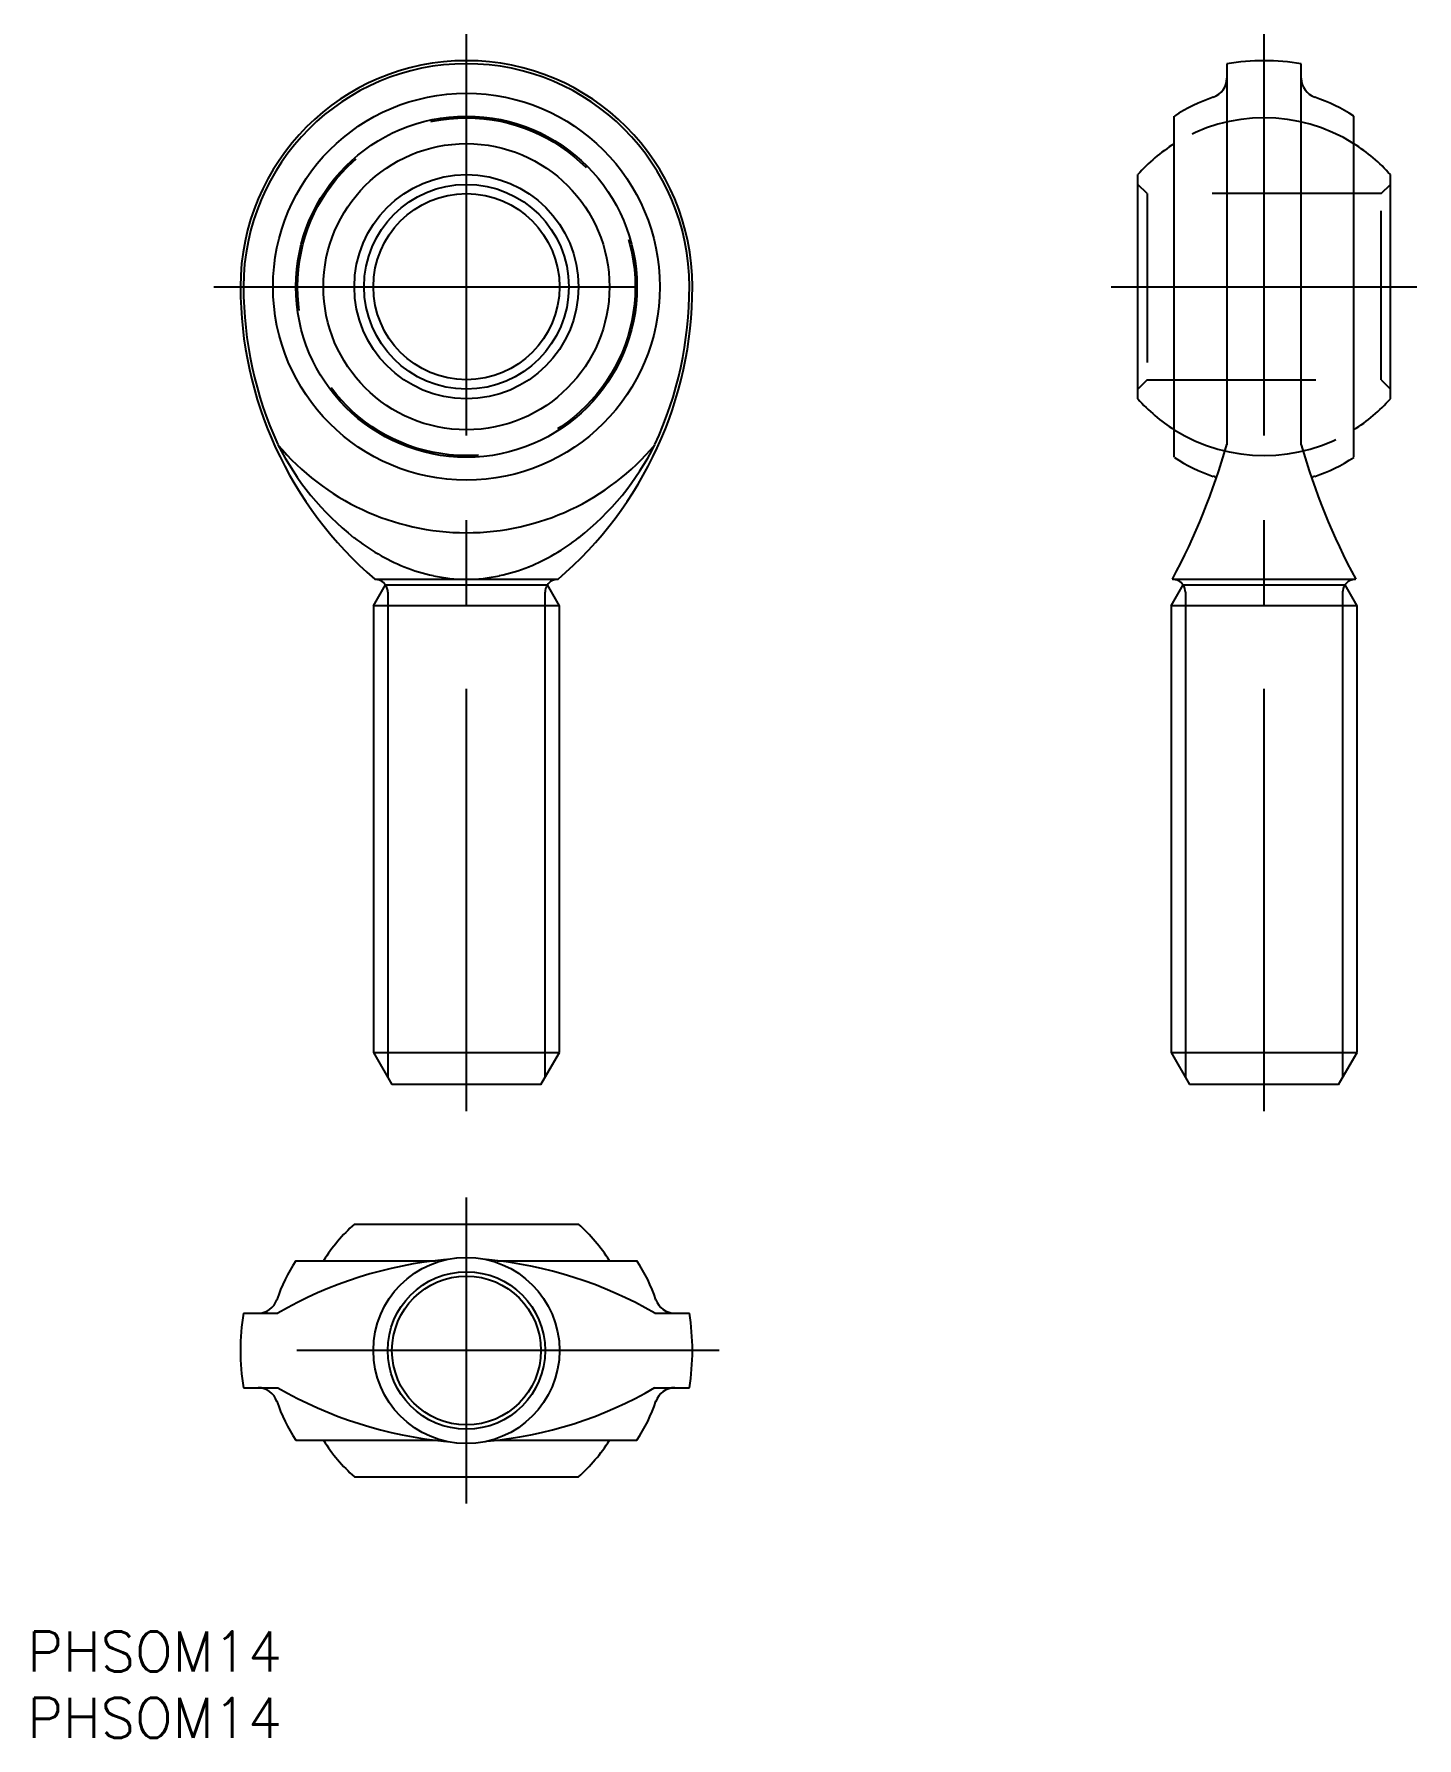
# Model space of a CAD drawing. Extents: x -33 to 72, y -29 to 99.
import ezdxf

# ---------------------------------------------------------------- set-up
doc = ezdxf.new("R2010")
doc.units = 0
doc.linetypes.add('CENTER', pattern=[50.8, 31.75, -6.35, 6.35, -6.35])
doc.linetypes.add('DASHED', pattern=[19.05, 12.7, -6.35])
doc.layers.get('0').update_dxf_attribs({"linetype": 'CONTINUOUS'})
doc.layers.add('CENTER', color=1, linetype='CENTER')
doc.styles.get("Standard").update_dxf_attribs({"font": 'txt.shx', "height": 3, "bigfont": 'bigfont.shx'})

msp = doc.modelspace()

# ---------------------------------------------------------------- linework, layer by layer
at = {"color": 7, "linetype": 'CONTINUOUS'}
for p, q in [((57.2, 96.77), (57.2, 68.12)), ((62.8, 68.12), (62.8, 96.77)), ((53.25, 67.17), (53.25, 92.83)), ((66.75, 67.17), (66.75, 92.83)), ((50.5, 71.57), (50.5, 88.43)), ((69.5, 71.57), (69.5, 88.43)), ((-6.89, 58), (6.89, 58)), ((53.11, 58), (66.89, 58)), ((-7, 56), (-6.09, 57.58)), ((-6.09, 57.58), (6.09, 57.58)), ((7, 56), (6.09, 57.58)), ((53, 56), (53.91, 57.58)), ((53.91, 57.58), (66.09, 57.58)), ((67, 56), (66.09, 57.58)), ((7, 56), (-7, 56)), ((-7, 56), (-7, 22.42)), ((7, 22.42), (7, 56)), ((53, 56), (53, 22.42)), ((67, 56), (53, 56)), ((67, 22.42), (67, 56)), ((-7, 22.42), (7, 22.42)), ((-7, 22.42), (-5.6, 20)), ((5.6, 20), (7, 22.42)), ((53, 22.42), (67, 22.42)), ((53, 22.42), (54.4, 20)), ((65.6, 20), (67, 22.42)), ((5.6, 20), (-5.6, 20)), ((65.6, 20), (54.4, 20)), ((-8.43, 9.5), (8.43, 9.5)), ((-12.83, 6.75), (-2.32, 6.75)), ((2.3, 6.75), (12.83, 6.75)), ((-16.77, 2.8), (-14.18, 2.8)), ((14.18, 2.8), (16.77, 2.8)), ((-16.77, -2.8), (-14.18, -2.8)), ((14.18, -2.8), (16.77, -2.8)), ((-12.83, -6.75), (-2.3, -6.75)), ((2.32, -6.75), (12.83, -6.75)), ((-8.43, -9.5), (8.43, -9.5))]:
    msp.add_line(p, q, dxfattribs=at)
at = {"color": 3, "linetype": 'DASHED'}
for p, q in [((51.2, 87), (50.5, 87.7)), ((68.8, 87), (69.5, 87.7)), ((51.2, 87), (51.2, 73)), ((68.8, 87), (51.2, 87)), ((68.8, 73), (68.8, 87)), ((51.2, 73), (50.5, 72.3)), ((51.2, 73), (68.8, 73)), ((68.8, 73), (69.5, 72.3))]:
    msp.add_line(p, q, dxfattribs=at)
at = {"color": 3, "linetype": 'CONTINUOUS'}
for p, q in [((-5.92, 57.02), (-5.92, 20.55)), ((5.92, 20.55), (5.92, 57.02)), ((54.08, 57.02), (54.08, 20.55)), ((65.92, 20.55), (65.92, 57.02))]:
    msp.add_line(p, q, dxfattribs=at)
at = {"color": 7, "linetype": 'CONTINUOUS'}
for centre, radius in [((0, 80), 14.55), ((0, 80), 12.83), ((0, 80), 10.76), ((0, 80), 8.43), ((0, 80), 7.7), ((0, 80), 7), ((0, 0), 7), ((0, 0), 5.6)]:
    msp.add_circle(centre, radius, dxfattribs=at)
at = {"color": 3, "linetype": 'DASHED'}
msp.add_circle((0, 80), 12.7, dxfattribs=at)
at = {"color": 3, "linetype": 'CONTINUOUS'}
msp.add_circle((0, 0), 5.92, dxfattribs=at)
at = {"color": 7, "linetype": 'CONTINUOUS'}
for centre, radius, start, end in [((0, 80), 17, 0, 180), ((0, 80), 16.77, 0, 180), ((60, 80), 17, 80.5199, 99.4801), ((55.7, 95.68), 1.5, 288.5556, 0), ((64.3, 95.68), 1.5, 180, 251.4444), ((60.22, 82.21), 12.7, 108.5556, 123.2795), ((59.78, 82.21), 12.7, 56.7205, 71.4444), ((60, 80), 12.7, 122.1066, 138.4201), ((60, 80), 12.7, 41.5799, 57.8934), ((12, 80), 29, 180, 229.3428), ((11.78, 80), 28.55, 179.9902, 204.5783), ((-12, 80), 29, 310.6572, 0), ((-11.78, 80), 28.55, 335.4217, 0.0097), ((60, 80), 12.7, 221.5799, 237.8934), ((60, 80), 12.7, 302.1066, 318.4201), ((0, 80), 18.5, 219.9567, 320.0433), ((4.45, 77.51), 20.86, 206.7581, 231.7503), ((-4.45, 77.51), 20.86, 308.2497, 333.2419), ((8.5, 81.94), 50.62, 331.7806, 344.1605), ((111.31, 81.86), 50.42, 195.8149, 208.244), ((60.22, 77.78), 12.7, 236.7205, 251.4444), ((59.78, 77.78), 12.7, 288.5556, 303.2795), ((55.7, 64.32), 1.5, 61.0543, 71.4444), ((64.3, 64.32), 1.5, 108.5556, 118.9786), ((1.38, 73.76), 16.01, 232.0621, 247.7635), ((-1.38, 73.76), 16.01, 292.2365, 307.9379), ((-6.89, 57.02), 0.977, 34.5306, 90), ((0.27, 71.19), 13.21, 247.9881, 257.957), ((0.01, 69.99), 11.99, 257.98, 269.9513), ((-0.01, 69.99), 11.99, 270.0487, 282.02), ((-0.27, 71.19), 13.21, 282.043, 292.0119), ((6.89, 57.02), 0.977, 90, 145.4694), ((53.11, 57.02), 0.977, 34.5306, 90), ((66.89, 57.02), 0.977, 90, 145.4694), ((0, 0), 12.7, 131.5799, 147.8934), ((0, 0), 12.7, 32.1066, 48.4201), ((-2.22, -0.22), 12.7, 146.7205, 161.4444), ((1.24, -23.72), 30.68, 95.1659, 120.1746), ((-1.38, -24.16), 31.13, 60.0075, 84.6539), ((2.21, -0.22), 12.7, 18.5556, 33.2795), ((0, 0), 17, 170.5199, 189.4801), ((-15.68, 4.3), 1.5, 270, 341.4444), ((15.68, 4.3), 1.5, 198.5556, 270), ((0, 0), 17, 350.5199, 9.4801), ((-15.68, -4.3), 1.5, 18.5556, 90), ((-2.22, 0.22), 12.7, 198.5556, 213.2795), ((1.38, 24.16), 31.13, 240.0078, 264.6535), ((-1.24, 23.72), 30.67, 275.1658, 300.1757), ((2.21, 0.22), 12.7, 326.7205, 341.4444), ((15.68, -4.3), 1.5, 90, 161.4444), ((0, 0), 12.7, 212.1066, 228.4201), ((0, 0), 12.7, 311.5799, 327.8934)]:
    msp.add_arc(centre, radius, start, end, dxfattribs=at)
at = {"color": 3, "linetype": 'DASHED'}
for start, end in [(57.8934, 122.1066), (237.8934, 302.1066)]:
    msp.add_arc((60, 80), 12.7, start, end, dxfattribs=at)
at = {"color": 3, "linetype": 'CONTINUOUS'}
for centre, start, end in [((-6.89, 57.02), 0, 34.5306), ((6.89, 57.02), 145.4694, 180), ((53.11, 57.02), 0, 34.5306), ((66.89, 57.02), 145.4694, 180)]:
    msp.add_arc(centre, 0.977, start, end, dxfattribs=at)
at = {"layer": 'CENTER', "color": 1, "linetype": 'CENTER'}
for p, q in [((0, 18), (0, 99)), ((60, 18), (60, 99)), ((-19, 80), (19, 80)), ((48.5, 80), (71.5, 80)), ((0, -11.5), (0, 11.5)), ((19, 0), (-19, 0))]:
    msp.add_line(p, q, dxfattribs=at)

# ---------------------------------------------------------------- texts
at = {"color": 7, "linetype": 'CONTINUOUS'}
for p in [(-33.04, -24.13), (-33.04, -29.13)]:
    msp.add_text('PHSOM14', height=3, dxfattribs=at).set_placement(p)

doc.saveas('drawing.dxf')
